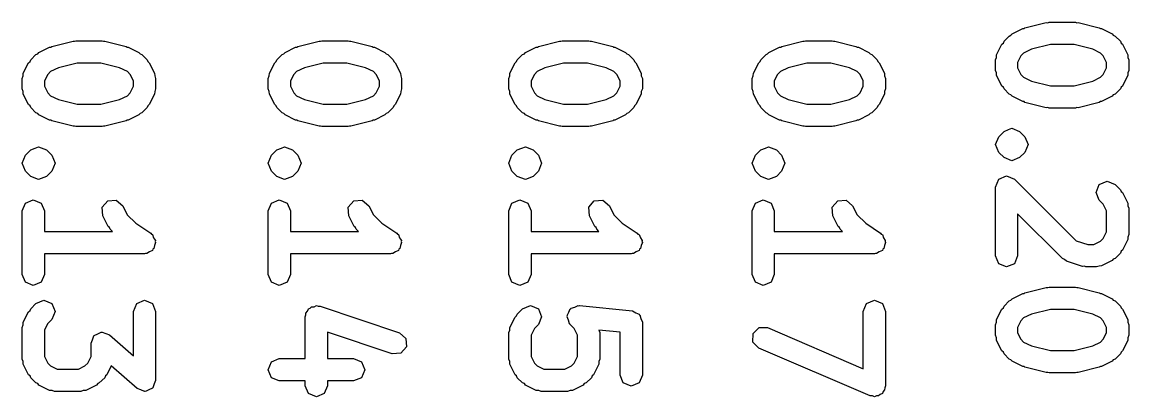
# Model space of a CAD drawing. Extents: x 120 to 170.1, y -126.3 to -91.1.
# Drawn here: x 159.581 to 164.556, y -104.216 to -102.532 of the extents above; entities that cross this region are included whole.
import ezdxf

# ---------------------------------------------------------------- set-up
doc = ezdxf.new("R2010")
doc.units = 0
doc.layers.add('BLACK', color=7, linetype='CONTINUOUS')

msp = doc.modelspace()

# ---------------------------------------------------------------- linework, layer by layer
at = {"layer": 'BLACK', "linetype": 'CONTINUOUS'}
for p, q in [((164.089, -102.558), (164.185, -102.534)), ((164.185, -102.534), (164.191, -102.535)), ((164.191, -102.535), (164.197, -102.532)), ((164.197, -102.532), (164.316, -102.532)), ((164.316, -102.532), (164.322, -102.535)), ((164.322, -102.535), (164.328, -102.534)), ((164.328, -102.534), (164.423, -102.558)), ((164.031, -102.585), (164.079, -102.561)), ((164.079, -102.561), (164.085, -102.561)), ((164.085, -102.561), (164.089, -102.558)), ((164.423, -102.558), (164.428, -102.561)), ((164.428, -102.561), (164.433, -102.561)), ((164.433, -102.561), (164.481, -102.585)), ((159.714, -102.641), (159.81, -102.617)), ((159.81, -102.617), (159.816, -102.618)), ((159.816, -102.618), (159.822, -102.616)), ((159.822, -102.616), (159.941, -102.616)), ((159.941, -102.616), (159.947, -102.618)), ((159.947, -102.618), (159.953, -102.617)), ((159.953, -102.617), (160.048, -102.641)), ((160.821, -102.641), (160.916, -102.617)), ((160.916, -102.617), (160.922, -102.618)), ((160.922, -102.618), (160.928, -102.616)), ((160.928, -102.616), (161.047, -102.616)), ((161.047, -102.616), (161.053, -102.618)), ((161.053, -102.618), (161.059, -102.617)), ((161.059, -102.617), (161.154, -102.641)), ((161.902, -102.641), (161.997, -102.617)), ((161.997, -102.617), (162.003, -102.618)), ((162.003, -102.618), (162.009, -102.616)), ((162.009, -102.616), (162.128, -102.616)), ((162.128, -102.616), (162.134, -102.618)), ((162.134, -102.618), (162.14, -102.617)), ((162.14, -102.617), (162.236, -102.641)), ((162.996, -102.641), (163.091, -102.617)), ((163.091, -102.617), (163.097, -102.618)), ((163.097, -102.618), (163.103, -102.616)), ((163.103, -102.616), (163.222, -102.616)), ((163.222, -102.616), (163.228, -102.618)), ((163.228, -102.618), (163.234, -102.617)), ((163.234, -102.617), (163.329, -102.641)), ((163.961, -102.679), (163.985, -102.631)), ((163.985, -102.631), (163.992, -102.626)), ((163.992, -102.626), (163.995, -102.618)), ((163.995, -102.618), (164.018, -102.595)), ((164.018, -102.595), (164.026, -102.591)), ((164.026, -102.591), (164.031, -102.585)), ((164.203, -102.632), (164.119, -102.653)), ((164.31, -102.632), (164.203, -102.632)), ((164.394, -102.653), (164.31, -102.632)), ((164.481, -102.585), (164.486, -102.591)), ((164.486, -102.591), (164.494, -102.595)), ((164.494, -102.595), (164.518, -102.618)), ((164.518, -102.618), (164.521, -102.626)), ((164.521, -102.626), (164.527, -102.631)), ((164.527, -102.631), (164.551, -102.679)), ((159.62, -102.702), (159.643, -102.678)), ((159.643, -102.678), (159.651, -102.675)), ((159.651, -102.675), (159.656, -102.668)), ((159.656, -102.668), (159.704, -102.645)), ((159.704, -102.645), (159.71, -102.644)), ((159.71, -102.644), (159.714, -102.641)), ((160.048, -102.641), (160.053, -102.644)), ((160.053, -102.644), (160.058, -102.645)), ((160.058, -102.645), (160.106, -102.668)), ((160.106, -102.668), (160.111, -102.675)), ((160.111, -102.675), (160.119, -102.678)), ((160.119, -102.678), (160.143, -102.702)), ((160.726, -102.702), (160.75, -102.678)), ((160.75, -102.678), (160.757, -102.675)), ((160.757, -102.675), (160.763, -102.668)), ((160.763, -102.668), (160.81, -102.645)), ((160.81, -102.645), (160.816, -102.644)), ((160.816, -102.644), (160.821, -102.641)), ((161.154, -102.641), (161.159, -102.644)), ((161.159, -102.644), (161.165, -102.645)), ((161.165, -102.645), (161.212, -102.668)), ((161.212, -102.668), (161.218, -102.675)), ((161.218, -102.675), (161.225, -102.678)), ((161.225, -102.678), (161.249, -102.702)), ((161.807, -102.702), (161.831, -102.678)), ((161.831, -102.678), (161.839, -102.675)), ((161.839, -102.675), (161.844, -102.668)), ((161.844, -102.668), (161.892, -102.645)), ((161.892, -102.645), (161.897, -102.644)), ((161.897, -102.644), (161.902, -102.641)), ((162.236, -102.641), (162.24, -102.644)), ((162.24, -102.644), (162.246, -102.645)), ((162.246, -102.645), (162.293, -102.668)), ((162.293, -102.668), (162.299, -102.675)), ((162.299, -102.675), (162.306, -102.678)), ((162.306, -102.678), (162.33, -102.702)), ((162.901, -102.702), (162.925, -102.678)), ((162.925, -102.678), (162.932, -102.675)), ((162.932, -102.675), (162.938, -102.668)), ((162.938, -102.668), (162.985, -102.645)), ((162.985, -102.645), (162.991, -102.644)), ((162.991, -102.644), (162.996, -102.641)), ((163.329, -102.641), (163.334, -102.644)), ((163.334, -102.644), (163.34, -102.645)), ((163.34, -102.645), (163.387, -102.668)), ((163.387, -102.668), (163.393, -102.675)), ((163.393, -102.675), (163.4, -102.678)), ((163.4, -102.678), (163.424, -102.702)), ((163.961, -102.691), (163.961, -102.679)), ((164.071, -102.683), (164.056, -102.713)), ((164.083, -102.671), (164.071, -102.683)), ((164.119, -102.653), (164.083, -102.671)), ((164.429, -102.671), (164.394, -102.653)), ((164.441, -102.683), (164.429, -102.671)), ((164.456, -102.713), (164.441, -102.683)), ((164.551, -102.679), (164.552, -102.691)), ((159.586, -102.762), (159.61, -102.715)), ((159.61, -102.715), (159.617, -102.709)), ((159.617, -102.709), (159.62, -102.702)), ((159.828, -102.716), (159.744, -102.737)), ((159.935, -102.716), (159.828, -102.716)), ((160.019, -102.737), (159.935, -102.716)), ((160.143, -102.702), (160.146, -102.709)), ((160.146, -102.709), (160.152, -102.715)), ((160.152, -102.715), (160.176, -102.762)), ((160.693, -102.762), (160.717, -102.715)), ((160.717, -102.715), (160.723, -102.709)), ((160.723, -102.709), (160.726, -102.702)), ((160.934, -102.716), (160.85, -102.737)), ((161.041, -102.716), (160.934, -102.716)), ((161.125, -102.737), (161.041, -102.716)), ((161.249, -102.702), (161.252, -102.709)), ((161.252, -102.709), (161.258, -102.715)), ((161.258, -102.715), (161.282, -102.762)), ((161.774, -102.762), (161.798, -102.715)), ((161.798, -102.715), (161.804, -102.709)), ((161.804, -102.709), (161.807, -102.702)), ((162.015, -102.716), (161.931, -102.737)), ((162.122, -102.716), (162.015, -102.716)), ((162.206, -102.737), (162.122, -102.716)), ((162.33, -102.702), (162.333, -102.709)), ((162.333, -102.709), (162.34, -102.715)), ((162.34, -102.715), (162.363, -102.762)), ((162.868, -102.762), (162.892, -102.715)), ((162.892, -102.715), (162.898, -102.709)), ((162.898, -102.709), (162.901, -102.702)), ((163.109, -102.716), (163.025, -102.737)), ((163.216, -102.716), (163.109, -102.716)), ((163.3, -102.737), (163.216, -102.716)), ((163.424, -102.702), (163.427, -102.709)), ((163.427, -102.709), (163.433, -102.715)), ((163.433, -102.715), (163.457, -102.762)), ((163.956, -102.701), (163.961, -102.691)), ((163.956, -102.749), (163.956, -102.701)), ((164.056, -102.713), (164.056, -102.737)), ((164.456, -102.737), (164.456, -102.713)), ((164.552, -102.691), (164.556, -102.701)), ((164.556, -102.701), (164.556, -102.749)), ((159.581, -102.785), (159.586, -102.774)), ((159.586, -102.774), (159.586, -102.762)), ((159.696, -102.767), (159.681, -102.796)), ((159.708, -102.754), (159.696, -102.767)), ((159.744, -102.737), (159.708, -102.754)), ((160.054, -102.754), (160.019, -102.737)), ((160.066, -102.767), (160.054, -102.754)), ((160.081, -102.796), (160.066, -102.767)), ((160.176, -102.762), (160.177, -102.774)), ((160.177, -102.774), (160.181, -102.785)), ((160.687, -102.785), (160.692, -102.774)), ((160.692, -102.774), (160.693, -102.762)), ((160.802, -102.767), (160.787, -102.796)), ((160.815, -102.754), (160.802, -102.767)), ((160.85, -102.737), (160.815, -102.754)), ((161.16, -102.754), (161.125, -102.737)), ((161.173, -102.767), (161.16, -102.754)), ((161.187, -102.796), (161.173, -102.767)), ((161.282, -102.762), (161.283, -102.774)), ((161.283, -102.774), (161.287, -102.785)), ((161.769, -102.785), (161.773, -102.774)), ((161.773, -102.774), (161.774, -102.762)), ((161.884, -102.767), (161.869, -102.796)), ((161.896, -102.754), (161.884, -102.767)), ((161.931, -102.737), (161.896, -102.754)), ((162.241, -102.754), (162.206, -102.737)), ((162.254, -102.767), (162.241, -102.754)), ((162.269, -102.796), (162.254, -102.767)), ((162.363, -102.762), (162.364, -102.774)), ((162.364, -102.774), (162.369, -102.785)), ((162.862, -102.785), (162.867, -102.774)), ((162.867, -102.774), (162.868, -102.762)), ((162.977, -102.767), (162.962, -102.796)), ((162.99, -102.754), (162.977, -102.767)), ((163.025, -102.737), (162.99, -102.754)), ((163.335, -102.754), (163.3, -102.737)), ((163.348, -102.767), (163.335, -102.754)), ((163.362, -102.796), (163.348, -102.767)), ((163.457, -102.762), (163.458, -102.774)), ((163.458, -102.774), (163.462, -102.785)), ((163.961, -102.76), (163.956, -102.749)), ((163.961, -102.771), (163.961, -102.76)), ((163.985, -102.819), (163.961, -102.771)), ((164.056, -102.737), (164.071, -102.767)), ((164.071, -102.767), (164.083, -102.779)), ((164.083, -102.779), (164.119, -102.797)), ((164.394, -102.797), (164.429, -102.779)), ((164.429, -102.779), (164.441, -102.767)), ((164.441, -102.767), (164.456, -102.737)), ((164.551, -102.771), (164.527, -102.819)), ((164.552, -102.76), (164.551, -102.771)), ((164.556, -102.749), (164.552, -102.76)), ((159.581, -102.832), (159.581, -102.785)), ((159.586, -102.843), (159.581, -102.832)), ((159.681, -102.796), (159.681, -102.82)), ((159.681, -102.82), (159.696, -102.85)), ((160.066, -102.85), (160.081, -102.82)), ((160.081, -102.82), (160.081, -102.796)), ((160.181, -102.832), (160.177, -102.843)), ((160.181, -102.785), (160.181, -102.832)), ((160.687, -102.832), (160.687, -102.785)), ((160.692, -102.843), (160.687, -102.832)), ((160.787, -102.796), (160.787, -102.82)), ((160.787, -102.82), (160.802, -102.85)), ((161.173, -102.85), (161.187, -102.82)), ((161.187, -102.82), (161.187, -102.796)), ((161.287, -102.832), (161.283, -102.843)), ((161.287, -102.785), (161.287, -102.832)), ((161.769, -102.832), (161.769, -102.785)), ((161.773, -102.843), (161.769, -102.832)), ((161.869, -102.796), (161.869, -102.82)), ((161.869, -102.82), (161.884, -102.85)), ((162.254, -102.85), (162.269, -102.82)), ((162.269, -102.82), (162.269, -102.796)), ((162.369, -102.832), (162.364, -102.843)), ((162.369, -102.785), (162.369, -102.832)), ((162.862, -102.832), (162.862, -102.785)), ((162.867, -102.843), (162.862, -102.832)), ((162.962, -102.796), (162.962, -102.82)), ((162.962, -102.82), (162.977, -102.85)), ((163.348, -102.85), (163.362, -102.82)), ((163.362, -102.82), (163.362, -102.796)), ((163.462, -102.832), (163.458, -102.843)), ((163.462, -102.785), (163.462, -102.832)), ((163.992, -102.824), (163.985, -102.819)), ((163.995, -102.832), (163.992, -102.824)), ((164.018, -102.856), (163.995, -102.832)), ((164.119, -102.797), (164.203, -102.818)), ((164.203, -102.818), (164.31, -102.818)), ((164.31, -102.818), (164.394, -102.797)), ((164.518, -102.832), (164.494, -102.856)), ((164.521, -102.824), (164.518, -102.832)), ((164.527, -102.819), (164.521, -102.824)), ((159.586, -102.855), (159.586, -102.843)), ((159.61, -102.902), (159.586, -102.855)), ((159.696, -102.85), (159.708, -102.863)), ((159.708, -102.863), (159.744, -102.88)), ((159.744, -102.88), (159.828, -102.901)), ((159.935, -102.901), (160.019, -102.88)), ((160.019, -102.88), (160.054, -102.863)), ((160.054, -102.863), (160.066, -102.85)), ((160.176, -102.855), (160.152, -102.902)), ((160.177, -102.843), (160.176, -102.855)), ((160.693, -102.855), (160.692, -102.843)), ((160.717, -102.902), (160.693, -102.855)), ((160.802, -102.85), (160.815, -102.863)), ((160.815, -102.863), (160.85, -102.88)), ((160.85, -102.88), (160.934, -102.901)), ((161.041, -102.901), (161.125, -102.88)), ((161.125, -102.88), (161.16, -102.863)), ((161.16, -102.863), (161.173, -102.85)), ((161.282, -102.855), (161.258, -102.902)), ((161.283, -102.843), (161.282, -102.855)), ((161.774, -102.855), (161.773, -102.843)), ((161.798, -102.902), (161.774, -102.855)), ((161.884, -102.85), (161.896, -102.863)), ((161.896, -102.863), (161.931, -102.88)), ((161.931, -102.88), (162.015, -102.901)), ((162.122, -102.901), (162.206, -102.88)), ((162.206, -102.88), (162.241, -102.863)), ((162.241, -102.863), (162.254, -102.85)), ((162.363, -102.855), (162.34, -102.902)), ((162.364, -102.843), (162.363, -102.855)), ((162.868, -102.855), (162.867, -102.843)), ((162.892, -102.902), (162.868, -102.855)), ((162.977, -102.85), (162.99, -102.863)), ((162.99, -102.863), (163.025, -102.88)), ((163.025, -102.88), (163.109, -102.901)), ((163.216, -102.901), (163.3, -102.88)), ((163.3, -102.88), (163.335, -102.863)), ((163.335, -102.863), (163.348, -102.85)), ((163.457, -102.855), (163.433, -102.902)), ((163.458, -102.843), (163.457, -102.855)), ((164.026, -102.859), (164.018, -102.856)), ((164.031, -102.865), (164.026, -102.859)), ((164.079, -102.889), (164.031, -102.865)), ((164.481, -102.865), (164.433, -102.889)), ((164.486, -102.859), (164.481, -102.865)), ((164.494, -102.856), (164.486, -102.859)), ((159.617, -102.908), (159.61, -102.902)), ((159.62, -102.915), (159.617, -102.908)), ((159.643, -102.939), (159.62, -102.915)), ((159.828, -102.901), (159.935, -102.901)), ((160.143, -102.915), (160.119, -102.939)), ((160.146, -102.908), (160.143, -102.915)), ((160.152, -102.902), (160.146, -102.908)), ((160.723, -102.908), (160.717, -102.902)), ((160.726, -102.915), (160.723, -102.908)), ((160.75, -102.939), (160.726, -102.915)), ((160.934, -102.901), (161.041, -102.901)), ((161.249, -102.915), (161.225, -102.939)), ((161.252, -102.908), (161.249, -102.915)), ((161.258, -102.902), (161.252, -102.908)), ((161.804, -102.908), (161.798, -102.902)), ((161.807, -102.915), (161.804, -102.908)), ((161.831, -102.939), (161.807, -102.915)), ((162.015, -102.901), (162.122, -102.901)), ((162.33, -102.915), (162.306, -102.939)), ((162.333, -102.908), (162.33, -102.915)), ((162.34, -102.902), (162.333, -102.908)), ((162.898, -102.908), (162.892, -102.902)), ((162.901, -102.915), (162.898, -102.908)), ((162.925, -102.939), (162.901, -102.915)), ((163.109, -102.901), (163.216, -102.901)), ((163.424, -102.915), (163.4, -102.939)), ((163.427, -102.908), (163.424, -102.915)), ((163.433, -102.902), (163.427, -102.908)), ((164.085, -102.889), (164.079, -102.889)), ((164.089, -102.893), (164.085, -102.889)), ((164.185, -102.917), (164.089, -102.893)), ((164.191, -102.916), (164.185, -102.917)), ((164.197, -102.918), (164.191, -102.916)), ((164.316, -102.918), (164.197, -102.918)), ((164.322, -102.916), (164.316, -102.918)), ((164.328, -102.917), (164.322, -102.916)), ((164.423, -102.893), (164.328, -102.917)), ((164.428, -102.889), (164.423, -102.893)), ((164.433, -102.889), (164.428, -102.889)), ((159.651, -102.942), (159.643, -102.939)), ((159.656, -102.948), (159.651, -102.942)), ((159.704, -102.972), (159.656, -102.948)), ((159.71, -102.973), (159.704, -102.972)), ((159.714, -102.976), (159.71, -102.973)), ((159.81, -103), (159.714, -102.976)), ((160.048, -102.976), (159.953, -103)), ((160.053, -102.973), (160.048, -102.976)), ((160.058, -102.972), (160.053, -102.973)), ((160.106, -102.948), (160.058, -102.972)), ((160.111, -102.942), (160.106, -102.948)), ((160.119, -102.939), (160.111, -102.942)), ((160.757, -102.942), (160.75, -102.939)), ((160.763, -102.948), (160.757, -102.942)), ((160.81, -102.972), (160.763, -102.948)), ((160.816, -102.973), (160.81, -102.972)), ((160.821, -102.976), (160.816, -102.973)), ((160.916, -103), (160.821, -102.976)), ((161.154, -102.976), (161.059, -103)), ((161.159, -102.973), (161.154, -102.976)), ((161.165, -102.972), (161.159, -102.973)), ((161.212, -102.948), (161.165, -102.972)), ((161.218, -102.942), (161.212, -102.948)), ((161.225, -102.939), (161.218, -102.942)), ((161.839, -102.942), (161.831, -102.939)), ((161.844, -102.948), (161.839, -102.942)), ((161.892, -102.972), (161.844, -102.948)), ((161.897, -102.973), (161.892, -102.972)), ((161.902, -102.976), (161.897, -102.973)), ((161.997, -103), (161.902, -102.976)), ((162.236, -102.976), (162.14, -103)), ((162.24, -102.973), (162.236, -102.976)), ((162.246, -102.972), (162.24, -102.973)), ((162.293, -102.948), (162.246, -102.972)), ((162.299, -102.942), (162.293, -102.948)), ((162.306, -102.939), (162.299, -102.942)), ((162.932, -102.942), (162.925, -102.939)), ((162.938, -102.948), (162.932, -102.942)), ((162.985, -102.972), (162.938, -102.948)), ((162.991, -102.973), (162.985, -102.972)), ((162.996, -102.976), (162.991, -102.973)), ((163.091, -103), (162.996, -102.976)), ((163.329, -102.976), (163.234, -103)), ((163.334, -102.973), (163.329, -102.976)), ((163.34, -102.972), (163.334, -102.973)), ((163.387, -102.948), (163.34, -102.972)), ((163.393, -102.942), (163.387, -102.948)), ((163.4, -102.939), (163.393, -102.942)), ((159.816, -102.999), (159.81, -103)), ((159.822, -103.001), (159.816, -102.999)), ((159.941, -103.001), (159.822, -103.001)), ((159.947, -102.999), (159.941, -103.001)), ((159.953, -103), (159.947, -102.999)), ((160.922, -102.999), (160.916, -103)), ((160.928, -103.001), (160.922, -102.999)), ((161.047, -103.001), (160.928, -103.001)), ((161.053, -102.999), (161.047, -103.001)), ((161.059, -103), (161.053, -102.999)), ((162.003, -102.999), (161.997, -103)), ((162.009, -103.001), (162.003, -102.999)), ((162.128, -103.001), (162.009, -103.001)), ((162.134, -102.999), (162.128, -103.001)), ((162.14, -103), (162.134, -102.999)), ((163.097, -102.999), (163.091, -103)), ((163.103, -103.001), (163.097, -102.999)), ((163.222, -103.001), (163.103, -103.001)), ((163.228, -102.999), (163.222, -103.001)), ((163.234, -103), (163.228, -102.999)), ((163.971, -103.047), (163.995, -103.023)), ((163.995, -103.023), (164.015, -103.015)), ((164.015, -103.015), (164.03, -103.008)), ((164.03, -103.008), (164.03, -103.008)), ((164.03, -103.008), (164.065, -103.023)), ((164.065, -103.023), (164.065, -103.023)), ((164.065, -103.023), (164.089, -103.047)), ((163.956, -103.082), (163.971, -103.047)), ((163.971, -103.118), (163.956, -103.082)), ((164.089, -103.047), (164.089, -103.047)), ((164.089, -103.047), (164.104, -103.082)), ((164.104, -103.082), (164.089, -103.118)), ((159.581, -103.166), (159.596, -103.13)), ((159.596, -103.13), (159.62, -103.106)), ((159.62, -103.106), (159.64, -103.098)), ((159.64, -103.098), (159.655, -103.092)), ((159.655, -103.092), (159.655, -103.092)), ((159.655, -103.092), (159.69, -103.106)), ((159.69, -103.106), (159.69, -103.106)), ((159.69, -103.106), (159.714, -103.13)), ((159.714, -103.13), (159.714, -103.13)), ((159.714, -103.13), (159.729, -103.166)), ((160.687, -103.166), (160.702, -103.13)), ((160.702, -103.13), (160.726, -103.106)), ((160.726, -103.106), (160.747, -103.098)), ((160.747, -103.098), (160.761, -103.092)), ((160.761, -103.092), (160.761, -103.092)), ((160.761, -103.092), (160.797, -103.106)), ((160.797, -103.106), (160.797, -103.106)), ((160.797, -103.106), (160.82, -103.13)), ((160.82, -103.13), (160.82, -103.13)), ((160.82, -103.13), (160.835, -103.166)), ((161.769, -103.166), (161.783, -103.13)), ((161.783, -103.13), (161.807, -103.106)), ((161.807, -103.106), (161.828, -103.098)), ((161.828, -103.098), (161.843, -103.092)), ((161.843, -103.092), (161.843, -103.092)), ((161.843, -103.092), (161.878, -103.106)), ((161.878, -103.106), (161.878, -103.106)), ((161.878, -103.106), (161.902, -103.13)), ((161.902, -103.13), (161.902, -103.13)), ((161.902, -103.13), (161.916, -103.166)), ((162.862, -103.166), (162.877, -103.13)), ((162.877, -103.13), (162.901, -103.106)), ((162.901, -103.106), (162.922, -103.098)), ((162.922, -103.098), (162.936, -103.092)), ((162.936, -103.092), (162.936, -103.092)), ((162.936, -103.092), (162.972, -103.106)), ((162.972, -103.106), (162.972, -103.106)), ((162.972, -103.106), (162.995, -103.13)), ((162.995, -103.13), (162.995, -103.13)), ((162.995, -103.13), (163.01, -103.166)), ((163.995, -103.141), (163.971, -103.118)), ((163.971, -103.118), (163.971, -103.118)), ((164.089, -103.118), (164.065, -103.141)), ((159.596, -103.201), (159.581, -103.166)), ((159.729, -103.166), (159.714, -103.201)), ((160.702, -103.201), (160.687, -103.166)), ((160.835, -103.166), (160.82, -103.201)), ((161.783, -103.201), (161.769, -103.166)), ((161.916, -103.166), (161.902, -103.201)), ((162.877, -103.201), (162.862, -103.166)), ((163.01, -103.166), (162.995, -103.201)), ((164.03, -103.156), (163.995, -103.141)), ((163.995, -103.141), (163.995, -103.141)), ((164.065, -103.141), (164.03, -103.156)), ((159.62, -103.225), (159.596, -103.201)), ((159.596, -103.201), (159.596, -103.201)), ((159.655, -103.239), (159.62, -103.225)), ((159.62, -103.225), (159.62, -103.225)), ((159.69, -103.225), (159.655, -103.239)), ((159.714, -103.201), (159.69, -103.225)), ((160.726, -103.225), (160.702, -103.201)), ((160.702, -103.201), (160.702, -103.201)), ((160.761, -103.239), (160.726, -103.225)), ((160.726, -103.225), (160.726, -103.225)), ((160.797, -103.225), (160.761, -103.239)), ((160.82, -103.201), (160.797, -103.225)), ((161.807, -103.225), (161.783, -103.201)), ((161.783, -103.201), (161.783, -103.201)), ((161.843, -103.239), (161.807, -103.225)), ((161.807, -103.225), (161.807, -103.225)), ((161.878, -103.225), (161.843, -103.239)), ((161.902, -103.201), (161.878, -103.225)), ((162.901, -103.225), (162.877, -103.201)), ((162.877, -103.201), (162.877, -103.201)), ((162.936, -103.239), (162.901, -103.225)), ((162.901, -103.225), (162.901, -103.225)), ((162.972, -103.225), (162.936, -103.239)), ((162.995, -103.201), (162.972, -103.225)), ((163.971, -103.237), (164.006, -103.223)), ((164.006, -103.223), (164.042, -103.237)), ((163.956, -103.273), (163.971, -103.237)), ((163.956, -103.582), (163.956, -103.273)), ((164.042, -103.237), (164.319, -103.515)), ((164.409, -103.297), (164.423, -103.261)), ((164.423, -103.261), (164.459, -103.247)), ((164.459, -103.247), (164.494, -103.261)), ((164.494, -103.261), (164.518, -103.285)), ((159.596, -103.345), (159.631, -103.33)), ((159.631, -103.33), (159.667, -103.345)), ((160.702, -103.345), (160.737, -103.33)), ((160.737, -103.33), (160.773, -103.345)), ((161.783, -103.345), (161.819, -103.33)), ((161.819, -103.33), (161.854, -103.345)), ((162.877, -103.345), (162.912, -103.33)), ((162.912, -103.33), (162.948, -103.345)), ((164.423, -103.332), (164.409, -103.297)), ((164.518, -103.285), (164.521, -103.293)), ((164.521, -103.293), (164.527, -103.298)), ((164.527, -103.298), (164.551, -103.346)), ((159.581, -103.38), (159.596, -103.345)), ((159.581, -103.666), (159.581, -103.38)), ((159.667, -103.345), (159.681, -103.38)), ((159.681, -103.38), (159.681, -103.473)), ((159.941, -103.364), (159.966, -103.335)), ((159.944, -103.402), (159.941, -103.364)), ((159.966, -103.335), (160.004, -103.332)), ((160.004, -103.332), (160.033, -103.358)), ((160.033, -103.358), (160.053, -103.398)), ((160.687, -103.38), (160.702, -103.345)), ((160.687, -103.666), (160.687, -103.38)), ((160.773, -103.345), (160.787, -103.38)), ((160.787, -103.38), (160.787, -103.473)), ((161.047, -103.364), (161.072, -103.335)), ((161.05, -103.402), (161.047, -103.364)), ((161.072, -103.335), (161.11, -103.332)), ((161.11, -103.332), (161.139, -103.358)), ((161.139, -103.358), (161.16, -103.398)), ((161.769, -103.38), (161.783, -103.345)), ((161.769, -103.666), (161.769, -103.38)), ((161.854, -103.345), (161.869, -103.38)), ((161.869, -103.38), (161.869, -103.473)), ((162.128, -103.364), (162.153, -103.335)), ((162.131, -103.402), (162.128, -103.364)), ((162.153, -103.335), (162.192, -103.332)), ((162.192, -103.332), (162.221, -103.358)), ((162.221, -103.358), (162.241, -103.398)), ((162.862, -103.38), (162.877, -103.345)), ((162.862, -103.666), (162.862, -103.38)), ((162.948, -103.345), (162.962, -103.38)), ((162.962, -103.38), (162.962, -103.473)), ((163.222, -103.364), (163.247, -103.335)), ((163.225, -103.402), (163.222, -103.364)), ((163.247, -103.335), (163.285, -103.332)), ((163.285, -103.332), (163.314, -103.358)), ((163.314, -103.358), (163.335, -103.398)), ((164.441, -103.35), (164.423, -103.332)), ((164.456, -103.38), (164.441, -103.35)), ((164.456, -103.475), (164.456, -103.38)), ((164.551, -103.346), (164.552, -103.357)), ((164.552, -103.357), (164.556, -103.368)), ((164.556, -103.368), (164.556, -103.487)), ((159.967, -103.45), (159.944, -103.402)), ((160.053, -103.398), (160.092, -103.436)), ((161.074, -103.45), (161.05, -103.402)), ((161.16, -103.398), (161.198, -103.436)), ((162.155, -103.45), (162.131, -103.402)), ((162.241, -103.398), (162.279, -103.436)), ((163.249, -103.45), (163.225, -103.402)), ((163.335, -103.398), (163.373, -103.436)), ((164.257, -103.594), (164.056, -103.393)), ((164.056, -103.393), (164.056, -103.582)), ((159.681, -103.473), (159.987, -103.473)), ((159.974, -103.455), (159.967, -103.45)), ((159.977, -103.463), (159.974, -103.455)), ((159.987, -103.473), (159.977, -103.463)), ((160.092, -103.436), (160.159, -103.481)), ((160.787, -103.473), (161.093, -103.473)), ((161.08, -103.455), (161.074, -103.45)), ((161.083, -103.463), (161.08, -103.455)), ((161.093, -103.473), (161.083, -103.463)), ((161.198, -103.436), (161.265, -103.481)), ((161.869, -103.473), (162.174, -103.473)), ((162.161, -103.455), (162.155, -103.45)), ((162.164, -103.463), (162.161, -103.455)), ((162.174, -103.473), (162.164, -103.463)), ((162.279, -103.436), (162.346, -103.481)), ((162.962, -103.473), (163.268, -103.473)), ((163.255, -103.455), (163.249, -103.45)), ((163.258, -103.463), (163.255, -103.455)), ((163.268, -103.473), (163.258, -103.463)), ((163.373, -103.436), (163.44, -103.481)), ((164.441, -103.505), (164.456, -103.475)), ((160.159, -103.481), (160.162, -103.485)), ((160.162, -103.485), (160.167, -103.487)), ((160.167, -103.487), (160.172, -103.501)), ((160.172, -103.501), (160.18, -103.513)), ((160.181, -103.523), (160.176, -103.536)), ((160.18, -103.513), (160.179, -103.518)), ((160.179, -103.518), (160.181, -103.523)), ((161.265, -103.481), (161.268, -103.485)), ((161.268, -103.485), (161.273, -103.487)), ((161.273, -103.487), (161.278, -103.501)), ((161.278, -103.501), (161.286, -103.513)), ((161.287, -103.523), (161.282, -103.536)), ((161.286, -103.513), (161.285, -103.518)), ((161.285, -103.518), (161.287, -103.523)), ((162.346, -103.481), (162.349, -103.485)), ((162.349, -103.485), (162.354, -103.487)), ((162.354, -103.487), (162.36, -103.501)), ((162.36, -103.501), (162.368, -103.513)), ((162.369, -103.523), (162.363, -103.536)), ((162.368, -103.513), (162.367, -103.518)), ((162.367, -103.518), (162.369, -103.523)), ((163.44, -103.481), (163.443, -103.485)), ((163.443, -103.485), (163.448, -103.487)), ((163.448, -103.487), (163.453, -103.501)), ((163.453, -103.501), (163.461, -103.513)), ((163.462, -103.523), (163.457, -103.536)), ((163.461, -103.513), (163.46, -103.518)), ((163.46, -103.518), (163.462, -103.523)), ((164.319, -103.515), (164.371, -103.532)), ((164.399, -103.532), (164.429, -103.517)), ((164.429, -103.517), (164.441, -103.505)), ((164.551, -103.509), (164.527, -103.557)), ((164.552, -103.498), (164.551, -103.509)), ((164.556, -103.487), (164.552, -103.498)), ((160.131, -103.573), (159.681, -103.573)), ((159.681, -103.573), (159.681, -103.666)), ((160.136, -103.571), (160.131, -103.573)), ((160.141, -103.572), (160.136, -103.571)), ((160.153, -103.564), (160.141, -103.572)), ((160.167, -103.558), (160.153, -103.564)), ((160.169, -103.553), (160.167, -103.558)), ((160.173, -103.55), (160.169, -103.553)), ((160.176, -103.536), (160.173, -103.55)), ((161.237, -103.573), (160.787, -103.573)), ((160.787, -103.573), (160.787, -103.666)), ((161.242, -103.571), (161.237, -103.573)), ((161.247, -103.572), (161.242, -103.571)), ((161.259, -103.564), (161.247, -103.572)), ((161.273, -103.558), (161.259, -103.564)), ((161.275, -103.553), (161.273, -103.558)), ((161.279, -103.55), (161.275, -103.553)), ((161.282, -103.536), (161.279, -103.55)), ((162.319, -103.573), (161.869, -103.573)), ((161.869, -103.573), (161.869, -103.666)), ((162.323, -103.571), (162.319, -103.573)), ((162.329, -103.572), (162.323, -103.571)), ((162.341, -103.564), (162.329, -103.572)), ((162.354, -103.558), (162.341, -103.564)), ((162.356, -103.553), (162.354, -103.558)), ((162.36, -103.55), (162.356, -103.553)), ((162.363, -103.536), (162.36, -103.55)), ((163.412, -103.573), (162.962, -103.573)), ((162.962, -103.573), (162.962, -103.666)), ((163.417, -103.571), (163.412, -103.573)), ((163.422, -103.572), (163.417, -103.571)), ((163.434, -103.564), (163.422, -103.572)), ((163.448, -103.558), (163.434, -103.564)), ((163.45, -103.553), (163.448, -103.558)), ((163.454, -103.55), (163.45, -103.553)), ((163.457, -103.536), (163.454, -103.55)), ((164.371, -103.532), (164.399, -103.532)), ((164.518, -103.57), (164.494, -103.594)), ((164.521, -103.562), (164.518, -103.57)), ((164.527, -103.557), (164.521, -103.562)), ((163.971, -103.618), (163.956, -103.582)), ((164.006, -103.632), (163.971, -103.618)), ((164.042, -103.618), (164.006, -103.632)), ((164.056, -103.582), (164.042, -103.618)), ((164.267, -103.598), (164.257, -103.594)), ((164.276, -103.606), (164.267, -103.598)), ((164.348, -103.63), (164.276, -103.606)), ((164.356, -103.629), (164.348, -103.63)), ((164.363, -103.632), (164.356, -103.629)), ((164.422, -103.628), (164.411, -103.632)), ((164.433, -103.627), (164.422, -103.628)), ((164.481, -103.603), (164.433, -103.627)), ((164.486, -103.597), (164.481, -103.603)), ((164.494, -103.594), (164.486, -103.597)), ((159.596, -103.701), (159.581, -103.666)), ((159.681, -103.666), (159.667, -103.701)), ((160.702, -103.701), (160.687, -103.666)), ((160.787, -103.666), (160.773, -103.701)), ((161.783, -103.701), (161.769, -103.666)), ((161.869, -103.666), (161.854, -103.701)), ((162.877, -103.701), (162.862, -103.666)), ((162.962, -103.666), (162.948, -103.701)), ((164.411, -103.632), (164.363, -103.632)), ((159.631, -103.716), (159.596, -103.701)), ((159.667, -103.701), (159.631, -103.716)), ((160.737, -103.716), (160.702, -103.701)), ((160.773, -103.701), (160.737, -103.716)), ((161.819, -103.716), (161.783, -103.701)), ((161.854, -103.701), (161.819, -103.716)), ((162.912, -103.716), (162.877, -103.701)), ((162.948, -103.701), (162.912, -103.716)), ((164.089, -103.748), (164.185, -103.724)), ((164.185, -103.724), (164.191, -103.725)), ((164.191, -103.725), (164.197, -103.723)), ((164.197, -103.723), (164.316, -103.723)), ((164.316, -103.723), (164.322, -103.725)), ((164.322, -103.725), (164.328, -103.724)), ((164.328, -103.724), (164.423, -103.748)), ((164.026, -103.782), (164.031, -103.776)), ((164.031, -103.776), (164.079, -103.752)), ((164.079, -103.752), (164.085, -103.751)), ((164.085, -103.751), (164.089, -103.748)), ((164.423, -103.748), (164.428, -103.751)), ((164.428, -103.751), (164.433, -103.752)), ((164.433, -103.752), (164.481, -103.776)), ((164.481, -103.776), (164.486, -103.782)), ((159.61, -103.834), (159.617, -103.828)), ((159.617, -103.828), (159.62, -103.821)), ((159.62, -103.821), (159.643, -103.797)), ((159.643, -103.797), (159.679, -103.782)), ((159.679, -103.782), (159.714, -103.797)), ((159.714, -103.797), (159.729, -103.832)), ((160.081, -103.832), (160.096, -103.797)), ((160.096, -103.797), (160.131, -103.782)), ((160.131, -103.782), (160.167, -103.797)), ((160.167, -103.797), (160.181, -103.832)), ((160.864, -103.831), (160.869, -103.821)), ((160.869, -103.821), (160.876, -103.818)), ((160.876, -103.818), (160.882, -103.811)), ((160.882, -103.811), (160.893, -103.811)), ((160.893, -103.811), (160.904, -103.806)), ((160.904, -103.806), (160.912, -103.809)), ((160.912, -103.809), (160.92, -103.809)), ((160.92, -103.809), (161.277, -103.928)), ((161.807, -103.845), (161.831, -103.821)), ((161.831, -103.821), (161.866, -103.806)), ((161.866, -103.806), (161.902, -103.821)), ((161.902, -103.821), (161.916, -103.856)), ((162.039, -103.836), (162.045, -103.821)), ((162.045, -103.821), (162.048, -103.82)), ((162.048, -103.82), (162.049, -103.817)), ((162.049, -103.817), (162.065, -103.813)), ((162.065, -103.813), (162.081, -103.806)), ((162.081, -103.806), (162.083, -103.807)), ((162.083, -103.807), (162.086, -103.806)), ((162.086, -103.806), (162.324, -103.83)), ((163.362, -103.832), (163.377, -103.797)), ((163.377, -103.797), (163.412, -103.782)), ((163.412, -103.782), (163.448, -103.797)), ((163.448, -103.797), (163.462, -103.832)), ((163.961, -103.869), (163.985, -103.822)), ((163.985, -103.822), (163.992, -103.816)), ((163.992, -103.816), (163.995, -103.809)), ((163.995, -103.809), (164.018, -103.785)), ((164.018, -103.785), (164.026, -103.782)), ((164.203, -103.823), (164.119, -103.844)), ((164.31, -103.823), (164.203, -103.823)), ((164.394, -103.844), (164.31, -103.823)), ((164.486, -103.782), (164.494, -103.785)), ((164.494, -103.785), (164.518, -103.809)), ((164.518, -103.809), (164.521, -103.816)), ((164.521, -103.816), (164.527, -103.822)), ((164.527, -103.822), (164.551, -103.869)), ((159.586, -103.881), (159.61, -103.834)), ((159.714, -103.868), (159.696, -103.886)), ((159.729, -103.832), (159.714, -103.868)), ((160.081, -104.032), (160.081, -103.832)), ((160.181, -103.832), (160.181, -104.142)), ((160.854, -103.856), (160.857, -103.848)), ((160.854, -104.044), (160.854, -103.856)), ((160.857, -103.84), (160.864, -103.831)), ((160.857, -103.848), (160.857, -103.84)), ((161.774, -103.905), (161.798, -103.858)), ((161.798, -103.858), (161.804, -103.852)), ((161.804, -103.852), (161.807, -103.845)), ((161.916, -103.856), (161.902, -103.891)), ((162.031, -103.851), (162.039, -103.836)), ((162.032, -103.854), (162.031, -103.851)), ((162.031, -103.856), (162.032, -103.854)), ((162.037, -103.872), (162.031, -103.856)), ((162.042, -103.888), (162.037, -103.872)), ((162.324, -103.83), (162.339, -103.838)), ((162.339, -103.838), (162.354, -103.845)), ((162.354, -103.845), (162.355, -103.847)), ((162.355, -103.847), (162.357, -103.848)), ((162.357, -103.848), (162.362, -103.864)), ((162.362, -103.864), (162.369, -103.88)), ((163.362, -104.09), (163.362, -103.832)), ((163.462, -103.832), (163.462, -104.166)), ((163.961, -103.881), (163.961, -103.869)), ((164.071, -103.874), (164.056, -103.904)), ((164.083, -103.861), (164.071, -103.874)), ((164.119, -103.844), (164.083, -103.861)), ((164.429, -103.861), (164.394, -103.844)), ((164.441, -103.874), (164.429, -103.861)), ((164.456, -103.904), (164.441, -103.874)), ((164.551, -103.869), (164.552, -103.881)), ((159.581, -103.904), (159.586, -103.893)), ((159.581, -104.047), (159.581, -103.904)), ((159.586, -103.893), (159.586, -103.881)), ((159.696, -103.886), (159.681, -103.915)), ((159.681, -103.915), (159.681, -104.035)), ((159.922, -103.933), (159.937, -103.925)), ((159.937, -103.925), (159.939, -103.926)), ((159.939, -103.926), (159.941, -103.925)), ((159.941, -103.925), (159.957, -103.932)), ((161.245, -104.023), (160.954, -103.925)), ((160.954, -103.925), (160.954, -104.044)), ((161.769, -103.927), (161.773, -103.917)), ((161.769, -104.047), (161.769, -103.927)), ((161.773, -103.917), (161.774, -103.905)), ((161.884, -103.909), (161.869, -103.939)), ((161.902, -103.891), (161.884, -103.909)), ((162.044, -103.889), (162.042, -103.888)), ((162.045, -103.891), (162.044, -103.889)), ((162.063, -103.909), (162.045, -103.891)), ((162.078, -103.939), (162.063, -103.909)), ((162.269, -103.925), (162.174, -103.916)), ((162.174, -103.916), (162.174, -103.917)), ((162.174, -103.917), (162.178, -103.927)), ((162.178, -103.927), (162.178, -104.047)), ((162.269, -104.118), (162.269, -103.925)), ((162.369, -103.88), (162.369, -104.118)), ((162.867, -103.932), (162.894, -103.905)), ((162.894, -103.905), (162.932, -103.905)), ((162.932, -103.905), (163.362, -104.09)), ((163.956, -103.892), (163.961, -103.881)), ((163.956, -103.939), (163.956, -103.892)), ((164.056, -103.904), (164.056, -103.928)), ((164.456, -103.928), (164.456, -103.904)), ((164.552, -103.881), (164.556, -103.892)), ((164.556, -103.892), (164.556, -103.939)), ((159.891, -103.975), (159.897, -103.959)), ((159.891, -104.035), (159.891, -103.975)), ((159.897, -103.959), (159.903, -103.942)), ((159.903, -103.942), (159.905, -103.941)), ((159.905, -103.94), (159.922, -103.933)), ((159.905, -103.941), (159.905, -103.94)), ((159.957, -103.932), (159.974, -103.937)), ((159.974, -103.937), (160.081, -104.032)), ((161.277, -103.928), (161.306, -103.953)), ((161.306, -103.953), (161.309, -103.991)), ((161.869, -103.939), (161.869, -104.035)), ((162.078, -104.035), (162.078, -103.939)), ((162.866, -103.97), (162.867, -103.932)), ((162.893, -103.997), (162.866, -103.97)), ((163.961, -103.95), (163.956, -103.939)), ((163.961, -103.962), (163.961, -103.95)), ((163.985, -104.009), (163.961, -103.962)), ((164.056, -103.928), (164.071, -103.957)), ((164.071, -103.957), (164.083, -103.97)), ((164.083, -103.97), (164.119, -103.987)), ((164.394, -103.987), (164.429, -103.97)), ((164.429, -103.97), (164.441, -103.957)), ((164.441, -103.957), (164.456, -103.928)), ((164.551, -103.962), (164.527, -104.009)), ((164.552, -103.95), (164.551, -103.962)), ((164.556, -103.939), (164.552, -103.95)), ((161.284, -104.02), (161.245, -104.023)), ((161.309, -103.991), (161.284, -104.02)), ((163.393, -104.212), (162.893, -103.997)), ((163.992, -104.015), (163.985, -104.009)), ((163.995, -104.022), (163.992, -104.015)), ((164.018, -104.046), (163.995, -104.022)), ((164.119, -103.987), (164.203, -104.008)), ((164.203, -104.008), (164.31, -104.008)), ((164.31, -104.008), (164.394, -103.987)), ((164.518, -104.022), (164.494, -104.046)), ((164.521, -104.015), (164.518, -104.022)), ((164.527, -104.009), (164.521, -104.015)), ((159.586, -104.057), (159.581, -104.047)), ((159.586, -104.069), (159.586, -104.057)), ((159.61, -104.117), (159.586, -104.069)), ((159.681, -104.035), (159.696, -104.065)), ((159.696, -104.065), (159.708, -104.077)), ((159.708, -104.077), (159.738, -104.092)), ((159.834, -104.092), (159.863, -104.077)), ((159.863, -104.077), (159.876, -104.065)), ((159.876, -104.065), (159.891, -104.035)), ((159.981, -104.077), (159.962, -104.117)), ((160.098, -104.179), (159.981, -104.077)), ((160.687, -104.094), (160.702, -104.059)), ((160.702, -104.059), (160.737, -104.044)), ((160.737, -104.044), (160.854, -104.044)), ((160.954, -104.044), (161.071, -104.044)), ((161.071, -104.044), (161.106, -104.059)), ((161.106, -104.059), (161.121, -104.094)), ((161.773, -104.057), (161.769, -104.047)), ((161.774, -104.069), (161.773, -104.057)), ((161.798, -104.117), (161.774, -104.069)), ((161.869, -104.035), (161.884, -104.065)), ((161.884, -104.065), (161.896, -104.077)), ((161.896, -104.077), (161.926, -104.092)), ((162.021, -104.092), (162.051, -104.077)), ((162.051, -104.077), (162.063, -104.065)), ((162.063, -104.065), (162.078, -104.035)), ((162.173, -104.069), (162.149, -104.117)), ((162.174, -104.057), (162.173, -104.069)), ((162.178, -104.047), (162.174, -104.057)), ((164.026, -104.049), (164.018, -104.046)), ((164.031, -104.056), (164.026, -104.049)), ((164.079, -104.079), (164.031, -104.056)), ((164.481, -104.056), (164.433, -104.079)), ((164.486, -104.049), (164.481, -104.056)), ((164.494, -104.046), (164.486, -104.049)), ((159.617, -104.122), (159.61, -104.117)), ((159.62, -104.13), (159.617, -104.122)), ((159.738, -104.092), (159.834, -104.092)), ((159.955, -104.122), (159.952, -104.13)), ((159.962, -104.117), (159.955, -104.122)), ((160.702, -104.13), (160.687, -104.094)), ((161.121, -104.094), (161.106, -104.13)), ((161.804, -104.122), (161.798, -104.117)), ((161.807, -104.13), (161.804, -104.122)), ((161.926, -104.092), (162.021, -104.092)), ((162.143, -104.122), (162.14, -104.13)), ((162.149, -104.117), (162.143, -104.122)), ((162.283, -104.153), (162.269, -104.118)), ((162.369, -104.118), (162.354, -104.153)), ((164.085, -104.08), (164.079, -104.079)), ((164.089, -104.083), (164.085, -104.08)), ((164.185, -104.107), (164.089, -104.083)), ((164.191, -104.106), (164.185, -104.107)), ((164.197, -104.108), (164.191, -104.106)), ((164.316, -104.108), (164.197, -104.108)), ((164.322, -104.106), (164.316, -104.108)), ((164.328, -104.107), (164.322, -104.106)), ((164.423, -104.083), (164.328, -104.107)), ((164.428, -104.08), (164.423, -104.083)), ((164.433, -104.079), (164.428, -104.08)), ((159.643, -104.153), (159.62, -104.13)), ((159.651, -104.156), (159.643, -104.153)), ((159.656, -104.163), (159.651, -104.156)), ((159.704, -104.187), (159.656, -104.163)), ((159.915, -104.163), (159.868, -104.187)), ((159.921, -104.156), (159.915, -104.163)), ((159.928, -104.153), (159.921, -104.156)), ((159.952, -104.13), (159.928, -104.153)), ((160.169, -104.175), (160.167, -104.175)), ((160.167, -104.175), (160.167, -104.177)), ((160.174, -104.158), (160.169, -104.175)), ((160.181, -104.142), (160.174, -104.158)), ((160.737, -104.144), (160.702, -104.13)), ((160.854, -104.144), (160.737, -104.144)), ((160.854, -104.166), (160.854, -104.144)), ((160.869, -104.201), (160.854, -104.166)), ((160.954, -104.166), (160.939, -104.201)), ((161.071, -104.144), (160.954, -104.144)), ((160.954, -104.144), (160.954, -104.166)), ((161.106, -104.13), (161.071, -104.144)), ((161.831, -104.153), (161.807, -104.13)), ((161.839, -104.156), (161.831, -104.153)), ((161.844, -104.163), (161.839, -104.156)), ((161.892, -104.187), (161.844, -104.163)), ((162.103, -104.163), (162.055, -104.187)), ((162.108, -104.156), (162.103, -104.163)), ((162.116, -104.153), (162.108, -104.156)), ((162.14, -104.13), (162.116, -104.153)), ((162.319, -104.168), (162.283, -104.153)), ((162.354, -104.153), (162.319, -104.168)), ((163.459, -104.175), (163.458, -104.185)), ((163.462, -104.166), (163.459, -104.175)), ((159.716, -104.187), (159.704, -104.187)), ((159.726, -104.192), (159.716, -104.187)), ((159.845, -104.192), (159.726, -104.192)), ((159.856, -104.187), (159.845, -104.192)), ((159.868, -104.187), (159.856, -104.187)), ((160.115, -104.185), (160.098, -104.179)), ((160.131, -104.192), (160.115, -104.185)), ((160.133, -104.191), (160.131, -104.192)), ((160.135, -104.192), (160.133, -104.191)), ((160.15, -104.184), (160.135, -104.192)), ((160.167, -104.177), (160.15, -104.184)), ((160.904, -104.216), (160.869, -104.201)), ((160.939, -104.201), (160.904, -104.216)), ((161.903, -104.187), (161.892, -104.187)), ((161.914, -104.192), (161.903, -104.187)), ((162.033, -104.192), (161.914, -104.192)), ((162.044, -104.187), (162.033, -104.192)), ((162.055, -104.187), (162.044, -104.187)), ((163.403, -104.212), (163.393, -104.212)), ((163.412, -104.216), (163.403, -104.212)), ((163.421, -104.212), (163.412, -104.216)), ((163.431, -104.212), (163.421, -104.212)), ((163.438, -104.205), (163.431, -104.212)), ((163.448, -104.201), (163.438, -104.205)), ((163.452, -104.192), (163.448, -104.201)), ((163.458, -104.185), (163.452, -104.192))]:
    msp.add_line(p, q, dxfattribs=at)

doc.saveas('drawing.dxf')
